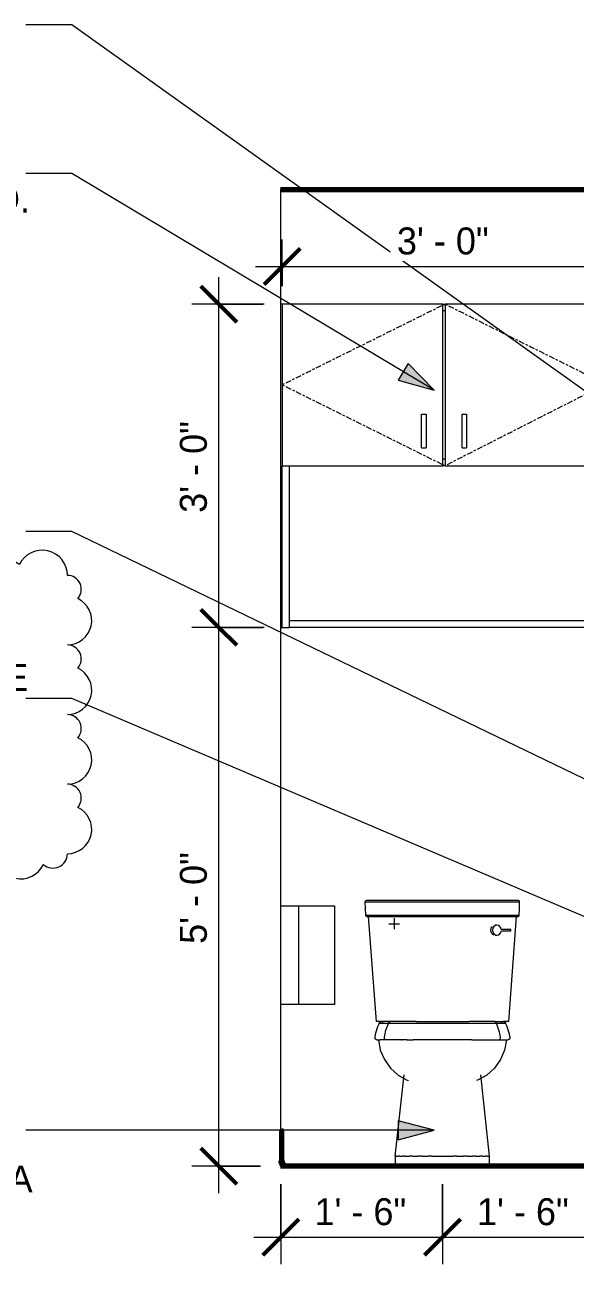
# Model space of a CAD drawing. Header units: inches. Extents: x 2071 to 4741, y -19 to 12114.
# Drawn here: x 3201.9 to 3263.2, y -10.9 to 127.1 of the extents above; entities that cross this region are included whole.
import ezdxf

# ---------------------------------------------------------------- set-up
doc = ezdxf.new("R2010")
doc.units = ezdxf.units.IN
doc.header["$MEASUREMENT"] = 0
doc.linetypes.add('Center', pattern=[1.25, 0.25, -0.1875, 0.625, -0.1875])
for name, color, linetype, lineweight in [('0-6', 130, 'Continuous', 5), ('A-ANNO-DIMS', 211, 'Continuous', 9), ('A-ANNO-DIMS-32', 211, 'Continuous', 9), ('A-FLOR-1', 7, 'Continuous', 70), ('A-WALL', 113, 'Continuous', 18), ('A-WALL-3', 113, 'Continuous', 70), ('G-ANNO-REVC', 71, 'Continuous', 20), ('G-ANNO-TEXT', 231, 'Continuous', 9), ('P-SANR-FIXT', 6, 'Continuous', 9), ('Q-CASE', 31, 'Continuous', 9), ('Q-CASE-1', 31, 'Center', 9), ('Q-SPCQ', 91, 'Continuous', 9)]:
    doc.layers.add(name, color=color, linetype=linetype, lineweight=lineweight)
doc.styles.add('Century Gothic', font='ufonts.com_century-gothic.ttf', dxfattribs={"height": 3})
doc.dimstyles.new('OD_1__HACK', dxfattribs={"dimscale": 12, "dimtxt": 3.132505, "dimasz": 0.333333, "dimexe": 0.25, "dimexo": 0.166667, "dimgap": 0.041667, "dimtad": 1, "dimdec": 0, "dimzin": 3, "dimdsep": 46, "dimlunit": 4, "dimtxsty": 'Century Gothic', "dimblk1": 'OBLIQUE', "dimblk2": 'OBLIQUE', "dimsah": 1, "dimcen": 0.09, "dimdle": 0.25, "dimazin": 0, "dimtfac": 1, "dimtdec": 4, "dimtix": 1, "dimtmove": 0, "dimatfit": 3, "dimfxl": 1, "dimtvp": 1, "dimtfill": 1, "dimfrac": 2, "dimtolj": 1, "dimtzin": 0, "dimarcsym": 2})
doc.dimstyles.new('OD_1__HACK_2', dxfattribs={"dimscale": 12, "dimtxt": 3.132505, "dimasz": 0.333333, "dimexe": 0.25, "dimexo": 0.166667, "dimgap": 0.041667, "dimtad": 1, "dimdec": 0, "dimzin": 3, "dimdsep": 46, "dimlunit": 4, "dimtxsty": 'Century Gothic', "dimblk1": 'OBLIQUE', "dimblk2": 'OBLIQUE', "dimsah": 1, "dimcen": 0.09, "dimdle": 0.25, "dimazin": 0, "dimtfac": 1, "dimtdec": 4, "dimtix": 1, "dimtmove": 0, "dimatfit": 3, "dimfxl": 1, "dimtvp": 1, "dimtfill": 1, "dimfrac": 2, "dimtolj": 1, "dimtzin": 0, "dimarcsym": 2})

# ---------------------------------------------------------------- blocks, each defined once
blk = doc.blocks.new('CTR - 1st Phase - Shell_rvt-4-1ST FLOOR - 2BD - ADA TYPE A - BATH LAV WALL')
at = {"layer": 'A-FLOR-1'}
for p, q in [((11783.56, 108.75), (11925.24, 108.75)), ((11895.25, 0), (11783.56, 0))]:
    blk.add_line(p, q, dxfattribs=at)
blk = doc.blocks.new('Basic Wall _ INT - W4BØF - _5_8 GYP - 2X4 WOOD_BATT_ - 5_8 GYP_ - ___-2690288-1ST FLOOR - 2BD - ADA TYPE A - BATH LAV WALL')
at = {"layer": 'A-WALL'}
blk.add_line((11783.57, 4), (11783.57, 0.61), dxfattribs=at)
at = {"layer": 'A-WALL-3'}
for p, q in [((11783.62, 4), (11783.57, 4)), ((11783.7, 0.61), (11783.7, 3.92)), ((11783.92, 0), (11783.99, 0.11))]:
    blk.add_line(p, q, dxfattribs=at)
for centre, radius, start, end in [((11783.62, 3.92), 0.0822, 0, 90), ((11784.28, 0.61), 0.702, 180, 240), ((11784.28, 0.61), 0.577, 180, 240)]:
    blk.add_arc(centre, radius, start, end, dxfattribs=at)
blk = doc.blocks.new('Plbg-Toilet Wall Mount FV-UH - TYPE A-3233895-1ST FLOOR - 2BD - ADA TYPE A - BATH LAV WALL')
at = {"layer": 'P-SANR-FIXT'}
for p, q in [((11792.98, 29.44), (11795.38, 29.44)), ((11795.38, 29.44), (11798.5, 29.44)), ((11798.5, 29.44), (11804.65, 29.44)), ((11804.65, 29.44), (11807.77, 29.44)), ((11807.77, 29.44), (11810.17, 29.44)), ((11793.03, 27.95), (11795.4, 27.95)), ((11794.22, 16.11), (11793.36, 27.79)), ((11793.36, 27.79), (11795.54, 27.79)), ((11795.4, 27.95), (11798.51, 27.95)), ((11795.54, 27.79), (11798.54, 27.79)), ((11796.2, 27.61), (11796.2, 26.39)), ((11798.51, 27.95), (11804.64, 27.95)), ((11798.54, 27.79), (11804.61, 27.79)), ((11804.61, 27.79), (11807.61, 27.79)), ((11804.64, 27.95), (11807.75, 27.95)), ((11807.61, 27.79), (11809.79, 27.79)), ((11807.75, 27.95), (11810.11, 27.95)), ((11809.79, 27.79), (11808.93, 16.11)), ((11795.59, 27), (11796.81, 27)), ((11807.63, 26.83), (11807.43, 26.83)), ((11809.17, 26.37), (11808.13, 26.37)), ((11809.17, 26.2), (11809.17, 26.37)), ((11807.43, 25.72), (11807.63, 25.72)), ((11808.14, 26.2), (11809.17, 26.2)), ((11794.8, 16.11), (11794.22, 16.11)), ((11795.56, 15.89), (11794.55, 15.89)), ((11795.8, 16.11), (11794.8, 16.11)), ((11794.92, 16.11), (11794.92, 15.98)), ((11798.48, 15.89), (11795.56, 15.89)), ((11798.64, 16.11), (11795.8, 16.11)), ((11804.67, 15.89), (11798.48, 15.89)), ((11798.64, 16.11), (11804.51, 16.11)), ((11807.35, 16.11), (11804.51, 16.11)), ((11807.59, 15.89), (11804.67, 15.89)), ((11807.36, 16.11), (11808.34, 16.11)), ((11808.6, 15.89), (11807.59, 15.89)), ((11808.23, 15.98), (11808.23, 16.11)), ((11808.93, 16.11), (11808.35, 16.11)), ((11794.28, 14.07), (11794.63, 14.07)), ((11796.99, 14.07), (11797.04, 14.07)), ((11797.63, 14.07), (11798.31, 14.07)), ((11804.84, 14.07), (11798.31, 14.07)), ((11804.84, 14.07), (11805.51, 14.07)), ((11806.1, 14.07), (11806.16, 14.07)), ((11808.52, 14.07), (11808.87, 14.07)), ((11796.32, 1.1), (11797.3, 10.16)), ((11806.82, 1.1), (11805.84, 10.16)), ((11796.32, 1.1), (11796.32, 0)), ((11796.41, 1.1), (11796.36, 1.1)), ((11806.79, 1.1), (11806.73, 1.1)), ((11806.82, 0), (11806.82, 1.1))]:
    blk.add_line(p, q, dxfattribs=at)
at = {"layer": 'P-SANR-FIXT', "flags": 128}
for points in [[(11793.03, 27.95), (11793.01, 28.69), (11792.98, 29.44)], [(11795.43, 29.57), (11795.21, 29.57), (11795.01, 29.57), (11794.8, 29.57), (11794.6, 29.57), (11794.41, 29.57), (11794.22, 29.57), (11794.04, 29.57), (11793.87, 29.57), (11793.7, 29.57), (11793.54, 29.57), (11793.38, 29.57), (11793.24, 29.57), (11793.1, 29.57)], [(11798.51, 29.57), (11798.13, 29.57), (11797.75, 29.57), (11797.37, 29.57), (11797, 29.57), (11796.63, 29.57), (11796.26, 29.57), (11795.9, 29.57), (11795.55, 29.57), (11795.43, 29.57)], [(11804.63, 29.57), (11803.55, 29.57), (11802.46, 29.57), (11801.37, 29.57), (11800.28, 29.57), (11799.19, 29.57), (11798.51, 29.57)], [(11807.72, 29.57), (11807.37, 29.57), (11807.01, 29.57), (11806.64, 29.57), (11806.28, 29.57), (11805.9, 29.57), (11805.53, 29.57), (11805.15, 29.57), (11804.76, 29.57), (11804.63, 29.57)], [(11810.05, 29.57), (11809.91, 29.57), (11809.76, 29.57), (11809.6, 29.57), (11809.44, 29.57), (11809.27, 29.57), (11809.1, 29.57), (11808.92, 29.57), (11808.73, 29.57), (11808.54, 29.57), (11808.34, 29.57), (11808.13, 29.57), (11807.93, 29.57), (11807.72, 29.57)], [(11810.11, 27.95), (11810.14, 28.69), (11810.17, 29.44)], [(11793.17, 27.81), (11793.31, 27.81), (11793.45, 27.81), (11793.6, 27.81), (11793.77, 27.81), (11793.93, 27.81), (11794.11, 27.81), (11794.29, 27.81), (11794.47, 27.81), (11794.66, 27.81), (11794.86, 27.81), (11795.06, 27.81), (11795.27, 27.81), (11795.46, 27.81)], [(11795.46, 27.81), (11795.81, 27.81), (11796.16, 27.81), (11796.52, 27.81), (11796.89, 27.81), (11797.26, 27.81), (11797.63, 27.81), (11798.01, 27.81), (11798.39, 27.81), (11798.52, 27.81)], [(11798.52, 27.81), (11799.6, 27.81), (11800.69, 27.81), (11801.78, 27.81), (11802.86, 27.81), (11803.95, 27.81), (11804.63, 27.81)], [(11804.63, 27.81), (11805.01, 27.81), (11805.39, 27.81), (11805.76, 27.81), (11806.13, 27.81), (11806.5, 27.81), (11806.86, 27.81), (11807.22, 27.81), (11807.57, 27.81), (11807.69, 27.81)], [(11807.69, 27.81), (11807.9, 27.81), (11808.11, 27.81), (11808.31, 27.81), (11808.51, 27.81), (11808.7, 27.81), (11808.88, 27.81), (11809.06, 27.81), (11809.23, 27.81), (11809.4, 27.81), (11809.56, 27.81), (11809.71, 27.81), (11809.86, 27.81), (11809.98, 27.81)], [(11794.07, 14.36), (11794.12, 14.6), (11794.17, 14.84), (11794.24, 15.08), (11794.31, 15.32), (11794.4, 15.55), (11794.49, 15.78), (11794.54, 15.89)], [(11794.54, 15.89), (11794.54, 15.9), (11794.55, 15.92), (11794.55, 15.93), (11794.55, 15.94), (11794.56, 15.95), (11794.56, 15.95), (11794.56, 15.96), (11794.57, 15.97), (11794.57, 15.98), (11794.58, 15.99), (11794.59, 16), (11794.59, 16.01), (11794.6, 16.02), (11794.61, 16.02), (11794.61, 16.03), (11794.62, 16.04), (11794.63, 16.05), (11794.64, 16.05), (11794.65, 16.06), (11794.65, 16.07), (11794.66, 16.07), (11794.67, 16.08), (11794.68, 16.08), (11794.69, 16.09), (11794.7, 16.09), (11794.71, 16.09), (11794.72, 16.1), (11794.73, 16.1), (11794.74, 16.1), (11794.75, 16.1), (11794.76, 16.11), (11794.77, 16.11), (11794.78, 16.11), (11794.79, 16.11), (11794.8, 16.11)], [(11808.35, 16.11), (11808.36, 16.11), (11808.37, 16.11), (11808.38, 16.11), (11808.39, 16.11), (11808.4, 16.1), (11808.41, 16.1), (11808.42, 16.1), (11808.43, 16.1), (11808.44, 16.09), (11808.45, 16.09), (11808.46, 16.08), (11808.47, 16.08), (11808.48, 16.07), (11808.49, 16.07), (11808.5, 16.06), (11808.51, 16.06), (11808.51, 16.05), (11808.52, 16.04), (11808.53, 16.04), (11808.54, 16.03), (11808.54, 16.02), (11808.55, 16.01), (11808.56, 16), (11808.56, 15.99), (11808.57, 15.99), (11808.58, 15.98), (11808.58, 15.97), (11808.59, 15.96), (11808.59, 15.95), (11808.59, 15.94), (11808.6, 15.93), (11808.6, 15.92), (11808.6, 15.91), (11808.61, 15.9), (11808.61, 15.89)], [(11808.61, 15.89), (11808.7, 15.67), (11808.79, 15.43), (11808.87, 15.2), (11808.94, 14.96), (11809, 14.72), (11809.05, 14.48), (11809.08, 14.36)], [(11794.27, 14.07), (11794.26, 14.07), (11794.25, 14.07), (11794.24, 14.08), (11794.23, 14.08), (11794.22, 14.08), (11794.21, 14.09), (11794.2, 14.09), (11794.2, 14.1), (11794.19, 14.1), (11794.18, 14.11), (11794.17, 14.11), (11794.16, 14.12), (11794.15, 14.12), (11794.15, 14.13), (11794.14, 14.14), (11794.13, 14.14), (11794.13, 14.15), (11794.12, 14.16), (11794.11, 14.17), (11794.11, 14.18), (11794.1, 14.18), (11794.1, 14.19), (11794.09, 14.2), (11794.09, 14.21), (11794.09, 14.22), (11794.08, 14.23), (11794.08, 14.24), (11794.08, 14.25), (11794.07, 14.26), (11794.07, 14.27), (11794.07, 14.28), (11794.07, 14.29), (11794.07, 14.3), (11794.07, 14.31), (11794.07, 14.32), (11794.07, 14.33), (11794.07, 14.34), (11794.07, 14.35), (11794.07, 14.36)], [(11794.45, 14.07), (11794.66, 12.93), (11795.11, 11.86), (11795.78, 10.92), (11796.65, 10.14), (11797.66, 9.58), (11797.78, 9.53)], [(11808.7, 14.07), (11808.49, 12.93), (11808.04, 11.86), (11807.36, 10.92), (11806.5, 10.14), (11805.49, 9.58), (11805.37, 9.53)], [(11809.08, 14.36), (11809.08, 14.35), (11809.08, 14.34), (11809.08, 14.33), (11809.08, 14.32), (11809.08, 14.31), (11809.08, 14.3), (11809.08, 14.29), (11809.08, 14.28), (11809.08, 14.27), (11809.07, 14.26), (11809.07, 14.25), (11809.07, 14.24), (11809.06, 14.23), (11809.06, 14.22), (11809.06, 14.21), (11809.05, 14.2), (11809.05, 14.19), (11809.04, 14.18), (11809.04, 14.17), (11809.03, 14.17), (11809.03, 14.16), (11809.02, 14.15), (11809.01, 14.14), (11809.01, 14.14), (11809, 14.13), (11808.99, 14.12), (11808.98, 14.12), (11808.98, 14.11), (11808.97, 14.11), (11808.96, 14.1), (11808.95, 14.1), (11808.94, 14.09), (11808.93, 14.09), (11808.92, 14.08), (11808.91, 14.08), (11808.9, 14.08), (11808.89, 14.07), (11808.88, 14.07), (11808.88, 14.07)], [(11796.32, 1.1), (11796.34, 1.1), (11796.35, 1.1)], [(11796.41, 1.1), (11796.53, 1.1), (11796.6, 1.1)], [(11796.78, 1.1), (11796.66, 1.1), (11796.6, 1.1)], [(11796.78, 1.1), (11796.96, 1.1), (11797.12, 1.1)], [(11797.4, 1.1), (11797.25, 1.1), (11797.12, 1.1)], [(11797.4, 1.1), (11797.6, 1.1), (11797.87, 1.1)], [(11798.24, 1.1), (11798.09, 1.1), (11797.87, 1.1)], [(11798.24, 1.1), (11798.42, 1.1), (11798.84, 1.1)], [(11799.25, 1.1), (11799.13, 1.1), (11798.84, 1.1)], [(11799.25, 1.1), (11799.39, 1.1), (11800, 1.1)], [(11800.38, 1.1), (11800.32, 1.1), (11800, 1.1)], [(11800.38, 1.1), (11800.46, 1.1), (11801.57, 1.1)], [(11801.57, 1.1), (11802.69, 1.1), (11802.77, 1.1)], [(11803.15, 1.1), (11802.83, 1.1), (11802.76, 1.1)], [(11803.14, 1.1), (11803.76, 1.1), (11803.9, 1.1)], [(11804.31, 1.1), (11804.01, 1.1), (11803.9, 1.1)], [(11804.31, 1.1), (11804.72, 1.1), (11804.91, 1.1)], [(11805.27, 1.1), (11805.05, 1.1), (11804.91, 1.1)], [(11805.27, 1.1), (11805.54, 1.1), (11805.75, 1.1)], [(11806.03, 1.1), (11805.89, 1.1), (11805.74, 1.1)], [(11806.03, 1.1), (11806.18, 1.1), (11806.37, 1.1)], [(11806.55, 1.1), (11806.48, 1.1), (11806.37, 1.1)], [(11806.55, 1.1), (11806.61, 1.1), (11806.73, 1.1)], [(11806.8, 1.1), (11806.81, 1.1), (11806.82, 1.1)]]:
    blk.add_lwpolyline(points, dxfattribs=at)
at = {"layer": 'P-SANR-FIXT'}
for centre, major_axis, start_param, end_param in [((11807.43, 26.28), (0, 0.557), 0.746914, 1.570796), ((11807.43, 26.28), (0, 0.557), 1.570796, 2.879793), ((11807.63, 26.28), (0, 0.557), 0, 1.570796), ((11807.63, 26.28), (0, 0.557), 1.570796, 3.141593), ((11807.63, 26.27), (0, 0.565), 4.886537, 6.283185), ((11807.63, 26.3), (0, 0.58), 3.141593, 4.546025)]:
    blk.add_ellipse(centre, major_axis=major_axis, ratio=0.882948, start_param=start_param, end_param=end_param, dxfattribs=at)
for points, knots in [([(11792.98, 29.44), (11792.98, 29.46), (11792.99, 29.49), (11793.01, 29.52), (11793.02, 29.54), (11793.04, 29.55), (11793.05, 29.56), (11793.07, 29.56), (11793.09, 29.57), (11793.1, 29.57)], [0, 0, 0, 0, 0.285714, 0.428571, 0.571429, 0.678571, 0.732143, 0.785714, 1, 1, 1, 1]), ([(11810.17, 29.44), (11810.17, 29.45), (11810.16, 29.48), (11810.15, 29.52), (11810.12, 29.54), (11810.1, 29.55), (11810.07, 29.56), (11810.05, 29.57), (11810.05, 29.57)], [-1, -1, -1, -1, -0.857143, -0.571429, -0.428571, -0.285714, -0.142857, 0, 0, 0, 0]), ([(11793.17, 27.81), (11793.16, 27.81), (11793.14, 27.81), (11793.11, 27.82), (11793.08, 27.84), (11793.06, 27.86), (11793.04, 27.9), (11793.03, 27.93), (11793.03, 27.95)], [0, 0, 0, 0, 0.142857, 0.285714, 0.428571, 0.571429, 0.785714, 1, 1, 1, 1]), ([(11809.98, 27.81), (11809.99, 27.81), (11810.01, 27.81), (11810.03, 27.82), (11810.05, 27.83), (11810.07, 27.84), (11810.08, 27.86), (11810.11, 27.89), (11810.11, 27.92), (11810.11, 27.95)], [-1, -1, -1, -1, -0.785714, -0.732143, -0.678571, -0.571429, -0.428571, -0.285714, 0, 0, 0, 0]), ([(11795.56, 15.89), (11795.57, 15.93), (11795.6, 16.01), (11795.67, 16.08), (11795.74, 16.1), (11795.78, 16.11), (11795.8, 16.11)], [-1, -1, -1, -1, -0.666667, -0.333333, -0.166667, 0, 0, 0, 0]), ([(11807.59, 15.89), (11807.58, 15.93), (11807.55, 16.01), (11807.48, 16.08), (11807.4, 16.1), (11807.37, 16.11), (11807.35, 16.11)], [-1, -1, -1, -1, -0.666667, -0.333333, -0.166667, 0, 0, 0, 0]), ([(11796.97, 14.07), (11796.73, 14.07), (11796.18, 14.07), (11795.46, 14.07), (11794.92, 14.07), (11794.7, 14.07), (11794.63, 14.07)], [0.2084052, 0.2084052, 0.2084052, 0.2084052, 0.25, 0.3125, 0.375, 0.4230104, 0.4230104, 0.4230104, 0.4230104]), ([(11795.3, 14.07), (11795.28, 14.07), (11795.23, 14.09), (11795.16, 14.15), (11795.11, 14.24), (11795.11, 14.32), (11795.12, 14.36)], [-1, -1, -1, -1, -0.785714, -0.571429, -0.285714, 0, 0, 0, 0]), ([(11797.64, 14.07), (11797.53, 14.07), (11797.32, 14.07), (11797.13, 14.07), (11797.02, 14.07)], [0.17151437, 0.17151437, 0.17151437, 0.17151437, 0.1875, 0.20514081, 0.20514081, 0.20514081, 0.20514081]), ([(11805.51, 14.07), (11805.61, 14.07), (11805.82, 14.07), (11806.02, 14.07), (11806.12, 14.07)], [-0.82848563, -0.82848563, -0.82848563, -0.82848563, -0.8125, -0.79485919, -0.79485919, -0.79485919, -0.79485919]), ([(11806.18, 14.07), (11806.42, 14.07), (11806.97, 14.07), (11807.69, 14.07), (11808.22, 14.07), (11808.45, 14.07), (11808.52, 14.07)], [-0.7915948, -0.7915948, -0.7915948, -0.7915948, -0.75, -0.6875, -0.625, -0.5769896, -0.5769896, -0.5769896, -0.5769896]), ([(11807.84, 14.07), (11807.87, 14.07), (11807.92, 14.09), (11807.99, 14.15), (11808.03, 14.24), (11808.04, 14.32), (11808.03, 14.36)], [-1, -1, -1, -1, -0.785714, -0.571429, -0.285714, 0, 0, 0, 0])]:
    blk.add_open_spline(points, degree=3, knots=knots, dxfattribs=at)
for points in [[(11795.12, 14.36), (11795.16, 14.62), (11795.27, 15.15), (11795.45, 15.65), (11795.56, 15.89)], [(11808.03, 14.36), (11807.99, 14.62), (11807.87, 15.15), (11807.69, 15.65), (11807.59, 15.89)]]:
    blk.add_open_spline(points, degree=3, dxfattribs=at)
blk = doc.blocks.new('Seqm-Toilet Paper Disp-UH-3D - Seqm-Toilet Paper Disp-UH-3D-2269744-1ST FLOOR - 2BD - ADA TYPE A - BATH LAV WALL')
at = {"layer": 'Q-SPCQ'}
for p, q in [((11785.57, 29), (11789.57, 29)), ((11789.57, 29), (11789.57, 18)), ((11789.57, 18), (11785.57, 18))]:
    blk.add_line(p, q, dxfattribs=at)
blk = doc.blocks.new('Seqm-Seat Cover Disp-UH-3D - Seqm-Seat Cover Disp-UH-3D-2269746-1ST FLOOR - 2BD - ADA TYPE A - BATH LAV WALL')
at = {"layer": 'Q-SPCQ'}
for p, q in [((11783.57, 29), (11785.57, 29)), ((11783.57, 18), (11783.57, 29)), ((11785.57, 29), (11785.57, 18)), ((11785.57, 18), (11783.57, 18))]:
    blk.add_line(p, q, dxfattribs=at)
blk = doc.blocks.new('300 Series Wall Hung Cabinet_326 - 36_-2909953-1ST FLOOR - 2BD - ADA TYPE A - BATH LAV WALL')
at = {"layer": 'Q-CASE'}
for p, q in [((11801.62, 96), (11783.75, 96)), ((11783.75, 96), (11783.75, 78)), ((11801.62, 78), (11801.62, 96)), ((11801.62, 96), (11801.87, 96)), ((11801.87, 95.25), (11801.62, 95.25)), ((11819.75, 96), (11801.87, 96)), ((11801.87, 96), (11801.87, 78)), ((11819.75, 78), (11819.75, 96)), ((11799.26, 83.75), (11799.75, 83.75)), ((11799.26, 80), (11799.26, 83.75)), ((11799.75, 83.75), (11799.75, 80)), ((11803.76, 83.75), (11804.25, 83.75)), ((11803.76, 80), (11803.76, 83.75)), ((11804.25, 83.75), (11804.25, 80)), ((11799.26, 80), (11799.75, 80)), ((11801.62, 78.75), (11801.87, 78.75)), ((11803.76, 80), (11804.25, 80)), ((11783.75, 78), (11801.62, 78)), ((11783.75, 60), (11783.75, 78)), ((11784.5, 78), (11784.5, 60)), ((11801.87, 78), (11801.62, 78)), ((11801.87, 78), (11819.75, 78)), ((11819, 60), (11819, 78)), ((11819.75, 78), (11819.75, 60)), ((11784.5, 60.75), (11819, 60.75)), ((11784.5, 60.75), (11784.5, 60)), ((11819, 60), (11819, 60.75)), ((11783.75, 60), (11784.5, 60)), ((11819, 60), (11784.5, 60)), ((11819, 60), (11819.75, 60))]:
    blk.add_line(p, q, dxfattribs=at)
at = {"layer": 'Q-CASE-1'}
for p, q in [((11801.87, 96), (11783.75, 87)), ((11801.87, 96), (11819.75, 87.08)), ((11783.75, 87), (11801.87, 78)), ((11819.75, 87.08), (11801.87, 78))]:
    blk.add_line(p, q, dxfattribs=at)
blk = doc.blocks.new('DIMBLOCK62-1ST FLOOR - 2BD - ADA TYPE A - BATH LAV WALL')
at = {"layer": 'A-ANNO-DIMS-32', "lineweight": 50}
for p, q in [((3223.5, 60), (3221.5, 62)), ((3223.5, 60), (3225.5, 58)), ((3223.5, 0), (3221.5, 2)), ((3223.5, 0), (3225.5, -2))]:
    blk.add_line(p, q, dxfattribs=at)
at = {"layer": 'A-ANNO-DIMS-32'}
for p, q in [((3228.56, 60), (3220.5, 60)), ((3223.5, -3), (3223.5, 60)), ((3223.5, 60), (3228.39, 60)), ((3228.14, 0), (3220.5, 0)), ((3223.5, 0), (3228.14, 0))]:
    blk.add_line(p, q, dxfattribs=at)
at = {"layer": 'A-ANNO-DIMS-32', "color": 0, "insert": (3219.16, 24.75), "char_height": 3, "width": 12.5897, "attachment_point": 1, "rotation": 90, "line_spacing_factor": 0.984502, "style": 'Century Gothic', "bg_fill": 3, "box_fill_scale": 1.25, "bg_fill_color": 256, "bg_fill_true_color": 13158600, "bg_fill_transparency": 0}
blk.add_mtext('5\' - 0"', dxfattribs=at)
blk = doc.blocks.new('_Oblique')
at = {"color": 0, "linetype": 'ByBlock', "lineweight": -2}
blk.add_line((-0.5, -0.5), (0.5, 0.5), dxfattribs=at)
blk = doc.blocks.new('DIMBLOCK63-1ST FLOOR - 2BD - ADA TYPE A - BATH LAV WALL')
at = {"layer": 'A-ANNO-DIMS-32', "lineweight": 50}
for p, q in [((3223.5, 96), (3221.5, 98)), ((3223.5, 96), (3225.5, 94)), ((3223.5, 60), (3221.5, 62)), ((3223.5, 60), (3225.5, 58))]:
    blk.add_line(p, q, dxfattribs=at)
at = {"layer": 'A-ANNO-DIMS-32'}
for p, q in [((3223.5, 60), (3223.5, 99)), ((3228.56, 96), (3220.5, 96)), ((3223.5, 96), (3228.39, 96)), ((3228.56, 60), (3220.5, 60)), ((3223.5, 60), (3228.39, 60))]:
    blk.add_line(p, q, dxfattribs=at)
at = {"layer": 'A-ANNO-DIMS-32', "color": 0, "insert": (3219.16, 72.75), "char_height": 3, "width": 12.5897, "attachment_point": 1, "rotation": 90, "line_spacing_factor": 0.984502, "style": 'Century Gothic', "bg_fill": 3, "box_fill_scale": 1.25, "bg_fill_color": 256, "bg_fill_true_color": 13158600, "bg_fill_transparency": 0}
blk.add_mtext('3\' - 0"', dxfattribs=at)
blk = doc.blocks.new('DIMBLOCK64-1ST FLOOR - 2BD - ADA TYPE A - BATH LAV WALL')
at = {"layer": 'A-ANNO-DIMS-32'}
for p, q in [((3230.39, -2), (3230.39, -10.92)), ((3230.39, -7.92), (3230.39, -2)), ((3248.39, -2), (3248.39, -10.92)), ((3248.39, -7.92), (3248.39, -2)), ((3227.39, -7.92), (3248.39, -7.92))]:
    blk.add_line(p, q, dxfattribs=at)
at = {"layer": 'A-ANNO-DIMS-32', "lineweight": 50}
for p, q in [((3230.39, -7.92), (3232.39, -5.92)), ((3248.39, -7.92), (3250.39, -5.92)), ((3230.39, -7.92), (3228.39, -9.92)), ((3248.39, -7.92), (3246.39, -9.92))]:
    blk.add_line(p, q, dxfattribs=at)
at = {"layer": 'A-ANNO-DIMS-32', "color": 0, "insert": (3234.14, -3.57), "char_height": 3, "width": 12.5897, "attachment_point": 1, "line_spacing_factor": 0.984502, "style": 'Century Gothic', "bg_fill": 3, "box_fill_scale": 1.25, "bg_fill_color": 256, "bg_fill_true_color": 13158600, "bg_fill_transparency": 0}
blk.add_mtext('1\' - 6"', dxfattribs=at)
blk = doc.blocks.new('DIMBLOCK65-1ST FLOOR - 2BD - ADA TYPE A - BATH LAV WALL')
at = {"layer": 'A-ANNO-DIMS-32'}
for p, q in [((3266.56, 30), (3266.56, -10.92)), ((3266.56, -7.92), (3266.56, 30)), ((3248.39, -2), (3248.39, -10.92)), ((3248.39, -7.92), (3248.39, -2)), ((3248.39, -7.92), (3266.56, -7.92))]:
    blk.add_line(p, q, dxfattribs=at)
at = {"layer": 'A-ANNO-DIMS-32', "lineweight": 50}
for p, q in [((3248.39, -7.92), (3250.39, -5.92)), ((3266.56, -7.92), (3268.56, -5.92)), ((3248.39, -7.92), (3246.39, -9.92)), ((3266.56, -7.92), (3264.56, -9.92))]:
    blk.add_line(p, q, dxfattribs=at)
at = {"layer": 'A-ANNO-DIMS-32', "color": 0, "insert": (3252.23, -3.57), "char_height": 3, "width": 12.5897, "attachment_point": 1, "line_spacing_factor": 0.984502, "style": 'Century Gothic', "bg_fill": 3, "box_fill_scale": 1.25, "bg_fill_color": 256, "bg_fill_true_color": 13158600, "bg_fill_transparency": 0}
blk.add_mtext('1\' - 6"', dxfattribs=at)
blk = doc.blocks.new('DIMBLOCK71-1ST FLOOR - 2BD - ADA TYPE A - BATH LAV WALL')
at = {"layer": 'A-ANNO-DIMS-32'}
for p, q in [((3230.56, 98), (3230.56, 103.18)), ((3266.56, 98), (3266.56, 103.18)), ((3227.56, 100.18), (3266.56, 100.18)), ((3230.56, 100.18), (3230.56, 98)), ((3266.56, 100.18), (3266.56, 98))]:
    blk.add_line(p, q, dxfattribs=at)
at = {"layer": 'A-ANNO-DIMS-32', "lineweight": 50}
for p, q in [((3230.56, 100.18), (3232.56, 102.18)), ((3266.56, 100.18), (3268.56, 102.18)), ((3230.56, 100.18), (3228.56, 98.18)), ((3266.56, 100.18), (3264.56, 98.18))]:
    blk.add_line(p, q, dxfattribs=at)
at = {"layer": 'A-ANNO-DIMS-32', "color": 0, "insert": (3243.32, 104.53), "char_height": 3, "width": 12.5897, "attachment_point": 1, "line_spacing_factor": 0.984502, "style": 'Century Gothic', "bg_fill": 3, "box_fill_scale": 1.25, "bg_fill_color": 256, "bg_fill_true_color": 13158600, "bg_fill_transparency": 0}
blk.add_mtext('3\' - 0"', dxfattribs=at)
blk = doc.blocks.new('Family - ___-3218075-1ST FLOOR - 2BD - ADA TYPE A - BATH LAV WALL')
at = {"layer": 'G-ANNO-REVC'}
for centre, radius, start, end in [((11693.03, 65.79), 2.8, 0, 154.7912), ((11701.03, 65.79), 2.8, 0, 154.7912), ((11709.03, 65.79), 2.8, 0, 154.7912), ((11717.03, 65.79), 2.8, 0, 154.7912), ((11725.03, 65.79), 2.8, 0, 154.7912), ((11733.03, 65.79), 2.8, 0, 154.7912), ((11741.03, 65.79), 2.8, 0, 154.7912), ((11749.03, 65.79), 2.8, 0, 154.7912), ((11757.03, 65.79), 2.8, 0, 154.7912), ((11689.43, 65.79), 1.6, 48.1897, 180), ((11697.43, 65.79), 1.6, 48.1897, 180), ((11705.43, 65.79), 1.6, 48.1897, 180), ((11713.43, 65.79), 1.6, 48.1897, 180), ((11721.43, 65.79), 1.6, 48.1897, 180), ((11729.43, 65.79), 1.6, 48.1897, 180), ((11737.43, 65.79), 1.6, 48.1897, 180), ((11745.43, 65.79), 1.6, 48.1897, 180), ((11753.43, 65.79), 1.6, 48.1897, 180), ((11687.83, 63.07), 2.71, 90, 244.7912), ((11759.83, 64.24), 1.55, 318.1897, 90), ((11759.83, 60.75), 2.71, 270, 64.7912), ((11687.83, 59.59), 1.55, 138.1897, 270), ((11687.83, 55.32), 2.71, 90, 244.7912), ((11759.83, 56.49), 1.55, 318.1897, 90), ((11759.83, 53), 2.71, 270, 64.7912), ((11687.83, 51.84), 1.55, 138.1897, 270), ((11687.83, 47.57), 2.71, 90, 244.7912), ((11759.83, 48.74), 1.55, 318.1897, 90), ((11759.83, 45.25), 2.71, 270, 64.7912), ((11687.83, 44.09), 1.55, 138.1897, 270), ((11687.83, 39.82), 2.71, 90, 244.7912), ((11759.83, 40.99), 1.55, 318.1897, 90), ((11759.83, 37.5), 2.71, 270, 64.7912), ((11687.83, 36.34), 1.55, 138.1897, 270), ((11690.63, 34.79), 2.8, 180, 334.7912), ((11694.23, 34.79), 1.6, 228.1897, 360), ((11698.63, 34.79), 2.8, 180, 334.7912), ((11702.23, 34.79), 1.6, 228.1897, 360), ((11706.63, 34.79), 2.8, 180, 334.7912), ((11710.23, 34.79), 1.6, 228.1897, 360), ((11714.63, 34.79), 2.8, 180, 334.7912), ((11718.23, 34.79), 1.6, 228.1897, 360), ((11722.63, 34.79), 2.8, 180, 334.7912), ((11726.23, 34.79), 1.6, 228.1897, 360), ((11730.63, 34.79), 2.8, 180, 334.7912), ((11734.23, 34.79), 1.6, 228.1897, 360), ((11738.63, 34.79), 2.8, 180, 334.7912), ((11742.23, 34.79), 1.6, 228.1897, 360), ((11746.63, 34.79), 2.8, 180, 334.7912), ((11750.23, 34.79), 1.6, 228.1897, 360), ((11754.63, 34.79), 2.8, 180, 334.7912), ((11758.23, 34.79), 1.6, 228.1897, 360)]:
    blk.add_arc(centre, radius, start, end, dxfattribs=at)

msp = doc.modelspace()

# ---------------------------------------------------------------- hatches: boundary and pattern name
at = {"layer": 'G-ANNO-TEXT'}
msp.add_hatch(color=256, dxfattribs=at).paths.add_polyline_path([(3247.46, 86.4), (3244.58, 89.37), (3243.47, 87.53)], flags=0)

# ---------------------------------------------------------------- linework, layer by layer
at = {"layer": 'A-WALL'}
for p, q in [((3230.39, 29), (3230.39, 108.77)), ((3230.56, 96), (3230.39, 96)), ((3230.39, 60), (3230.56, 60)), ((3230.39, 0), (3230.39, 18)), ((3230.38, 0), (3230.39, 0))]:
    msp.add_line(p, q, dxfattribs=at)
at = {"layer": 'G-ANNO-TEXT'}
for p, q in [((3207.15, 127.1), (3202.02, 127.1)), ((3207.15, 110.52), (3202.02, 110.52)), ((3244.58, 89.37), (3243.47, 87.53)), ((3247.46, 86.4), (3244.58, 89.37)), ((3243.47, 87.53), (3247.46, 86.4)), ((3207.15, 70.68), (3202.02, 70.68)), ((3207.15, 52.09), (3202.02, 52.08)), ((3243.46, 5.06), (3243.46, 2.92))]:
    msp.add_line(p, q, dxfattribs=at)

# ---------------------------------------------------------------- block references
at = {"layer": '0-6'}
msp.add_blockref('CTR - 1st Phase - Shell_rvt-4-1ST FLOOR - 2BD - ADA TYPE A - BATH LAV WALL', (-8553.19, 0), dxfattribs=at)
at = {"layer": 'A-WALL'}
msp.add_blockref('Basic Wall _ INT - W4BØF - _5_8 GYP - 2X4 WOOD_BATT_ - 5_8 GYP_ - ___-2690288-1ST FLOOR - 2BD - ADA TYPE A - BATH LAV WALL', (-8553.19, 0), dxfattribs=at)
at = {"layer": 'G-ANNO-REVC'}
msp.add_blockref('Family - ___-3218075-1ST FLOOR - 2BD - ADA TYPE A - BATH LAV WALL', (-8553.19, 0), dxfattribs=at)
at = {"layer": 'P-SANR-FIXT'}
msp.add_blockref('Plbg-Toilet Wall Mount FV-UH - TYPE A-3233895-1ST FLOOR - 2BD - ADA TYPE A - BATH LAV WALL', (-8553.19, 0), dxfattribs=at)
at = {"layer": 'Q-CASE'}
msp.add_blockref('300 Series Wall Hung Cabinet_326 - 36_-2909953-1ST FLOOR - 2BD - ADA TYPE A - BATH LAV WALL', (-8553.19, 0), dxfattribs=at)
at = {"layer": 'Q-SPCQ'}
for name in ['Seqm-Seat Cover Disp-UH-3D - Seqm-Seat Cover Disp-UH-3D-2269746-1ST FLOOR - 2BD - ADA TYPE A - BATH LAV WALL', 'Seqm-Toilet Paper Disp-UH-3D - Seqm-Toilet Paper Disp-UH-3D-2269744-1ST FLOOR - 2BD - ADA TYPE A - BATH LAV WALL']:
    msp.add_blockref(name, (-8553.19, 0), dxfattribs=at)

# ---------------------------------------------------------------- texts
at = {"layer": 'G-ANNO-TEXT', "char_height": 3, "attachment_point": 1, "style": 'Century Gothic'}
for s, insert, width in [('T.B.D.', (3191.11, 109.19), 13.231), ('REMOVABLE DOORS (SEE', (3151.01, 55.92), 61.812), ('TYPE A', (3188.51, 0.07), 16.362)]:
    msp.add_mtext(s, dxfattribs=dict(at, insert=insert, width=width))

# ---------------------------------------------------------------- next in the draw order: dimensions: what is measured, and where the dimension line sits
at = {"layer": 'A-ANNO-DIMS'}
dim = msp.add_linear_dim(base=(3223.5, 60), p1=(3230.14, 0), p2=(3230.56, 60), angle=90, dimstyle='OD_1__HACK_2', override={"dimpost": '<>', "dimfxl": 60.001501}, dxfattribs=at)
dim.commit()
dim.dimension.update_dxf_attribs({"geometry": 'DIMBLOCK62-1ST FLOOR - 2BD - ADA TYPE A - BATH LAV WALL', "text_midpoint": (3221.43, 30)})

# ---------------------------------------------------------------- next in the draw order: dimensions: what is measured, and where the dimension line sits
dim = msp.add_linear_dim(base=(3223.5, 96), p1=(3230.56, 60), p2=(3230.56, 96), angle=90, dimstyle='OD_1__HACK_2', override={"dimpost": '<>', "dimfxl": 36}, dxfattribs=at)
dim.commit()
dim.dimension.update_dxf_attribs({"geometry": 'DIMBLOCK63-1ST FLOOR - 2BD - ADA TYPE A - BATH LAV WALL', "text_midpoint": (3221.43, 78)})
dim = msp.add_linear_dim(base=(3248.39, -7.92), p1=(3230.39, 0), p2=(3248.39, 0), dimstyle='OD_1__HACK_2', override={"dimpost": '<>', "dimfxl": 18}, dxfattribs=at)
dim.commit()
dim.dimension.update_dxf_attribs({"geometry": 'DIMBLOCK64-1ST FLOOR - 2BD - ADA TYPE A - BATH LAV WALL', "text_midpoint": (3239.39, -5.84)})

# ---------------------------------------------------------------- next in the draw order: linework, layer by layer
at = {"layer": 'G-ANNO-TEXT'}
for p, q in [((3284.99, 71.46), (3207.15, 127.1)), ((3247.46, 86.4), (3207.15, 110.52))]:
    msp.add_line(p, q, dxfattribs=at)

# ---------------------------------------------------------------- next in the draw order: dimensions: what is measured, and where the dimension line sits
at = {"layer": 'A-ANNO-DIMS'}
dim = msp.add_linear_dim(base=(3266.56, -7.92), p1=(3248.39, 0), p2=(3266.56, 32), dimstyle='OD_1__HACK_2', override={"dimpost": '<>', "dimfxl": 36.800966}, dxfattribs=at)
dim.commit()
dim.dimension.update_dxf_attribs({"geometry": 'DIMBLOCK65-1ST FLOOR - 2BD - ADA TYPE A - BATH LAV WALL', "text_midpoint": (3257.47, -5.84)})

# ---------------------------------------------------------------- next in the draw order: hatches: boundary and pattern name
at = {"layer": 'G-ANNO-TEXT'}
msp.add_hatch(color=256, dxfattribs=at).paths.add_polyline_path([(3247.46, 3.99), (3243.46, 5.06), (3243.46, 2.92)], flags=0)

# ---------------------------------------------------------------- next in the draw order: linework, layer by layer
for p, q in [((3285.89, 32.63), (3207.15, 70.68)), ((3287.99, 17.65), (3207.15, 52.09)), ((3247.46, 3.99), (3243.46, 5.06)), ((3247.46, 3.99), (3202.02, 3.99)), ((3243.46, 2.92), (3247.46, 3.99))]:
    msp.add_line(p, q, dxfattribs=at)

# ---------------------------------------------------------------- next in the draw order: dimensions: what is measured, and where the dimension line sits
at = {"layer": 'A-ANNO-DIMS'}
dim = msp.add_linear_dim(base=(3266.56, 100.18), p1=(3230.56, 96), p2=(3266.56, 96), dimstyle='OD_1__HACK', override={"dimpost": '<>', "dimfxl": 36}, dxfattribs=at)
dim.commit()
dim.dimension.update_dxf_attribs({"geometry": 'DIMBLOCK71-1ST FLOOR - 2BD - ADA TYPE A - BATH LAV WALL', "text_midpoint": (3248.56, 102.26)})

doc.saveas('drawing.dxf')
